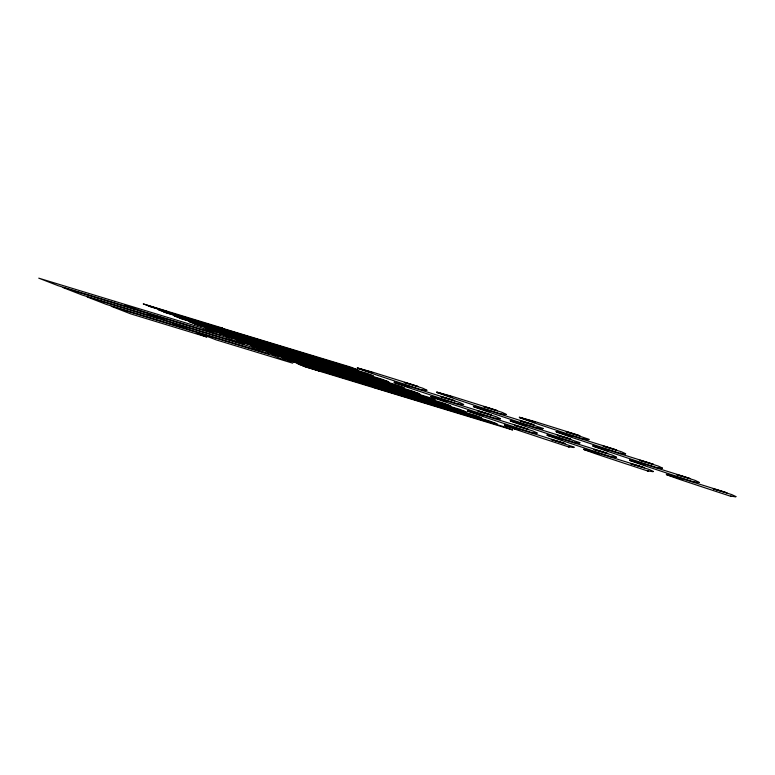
<?xml version="1.0" encoding="UTF-8"?>
<svg xmlns="http://www.w3.org/2000/svg" width="775" height="775" viewBox="0 0 775 775"><rect width="100%" height="100%" fill="white"/><g stroke="black" fill="none" stroke-linecap="round" stroke-linejoin="round"><path stroke-width="1.16" d="M426.812 390.358L426.541 390.426A64.403 1.347 17.3 0 1 426.25 390.406L425.465 390.28M463.576 404.627L463.353 404.695A64.403 1.347 17.3 0 1 463.014 404.676L458.364 403.901A25.817 0.543 17.3 0 0 458.277 403.901M500.321 418.917L500.166 418.965A64.403 1.347 17.3 0 1 499.778 418.955L495.07 418.171A25.817 0.543 17.3 0 1 495.07 418.171A25.817 0.543 17.3 0 0 495.06 418.238L495.632 418.548L478.175 412.813A73.606 1.54 17.3 0 0 476.305 412.203L472.469 410.953A86.025 1.802 17.3 0 1 470.57 410.333L445.625 402.041A31.262 0.659 17.3 0 1 441.188 400.52L432.247 397.284A69.537 1.453 17.3 0 1 431.704 397.071L431.607 397.032A45.027 0.94 17.3 0 1 431.074 396.819L446.468 401.353L430.745 396.451L445.683 400.578A34.468 0.727 17.3 0 1 447.582 401.169L486.099 413.211A43.061 0.901 17.3 0 0 487.155 413.569L491.505 415.032L477.807 410.973L496.184 416.718L500.437 418.703M506.172 414.528L505.968 414.596A64.403 1.347 17.3 0 1 505.629 414.567L500.979 413.792A25.817 0.543 17.3 0 0 500.882 413.792A25.817 0.543 17.3 0 0 500.912 413.86L501.483 414.17L484.026 408.435A73.606 1.54 17.3 0 0 482.147 407.824L478.311 406.575A86.025 1.802 17.3 0 1 476.422 405.955L451.476 397.662A31.262 0.659 17.3 0 1 447.039 396.141L438.088 392.906A69.537 1.453 17.3 0 1 437.555 392.692A45.027 0.94 17.3 0 1 436.926 392.441L452.309 396.974L436.596 392.063L451.525 396.199A34.468 0.727 17.3 0 1 453.433 396.79L491.951 408.832A43.061 0.901 17.3 0 0 493.007 409.181L497.356 410.653L483.658 406.594L502.035 412.339L506.288 414.325M537.085 433.186L536.833 433.244A64.403 1.347 17.3 0 1 536.542 433.225L531.892 432.44A25.817 0.543 17.3 0 1 531.834 432.44L531.892 432.44A25.817 0.543 17.3 0 0 531.824 432.508L532.396 432.818L514.939 427.083A73.606 1.54 17.3 0 0 513.06 426.473L509.233 425.223A86.025 1.802 17.3 0 1 507.334 424.603L482.389 416.311A31.262 0.659 17.3 0 1 477.952 414.79L469.011 411.554A69.537 1.453 17.3 0 1 468.468 411.351L468.371 411.312A45.027 0.94 17.3 0 1 467.838 411.099L483.232 415.623L467.509 410.721L482.438 414.858A34.468 0.727 17.3 0 1 484.346 415.448L522.863 427.48A43.061 0.901 17.3 0 0 523.919 427.839L528.269 429.302L514.571 425.243L532.948 430.997L537.201 432.983M573.849 447.456L573.645 447.514A64.403 1.347 17.3 0 1 573.306 447.495L568.656 446.72A25.817 0.543 17.3 0 0 568.559 446.72A25.817 0.543 17.3 0 0 568.588 446.778L569.16 447.097L551.703 441.363A73.606 1.54 17.3 0 0 549.824 440.743L545.988 439.493A86.025 1.802 17.3 0 1 544.098 438.882L519.153 430.59A31.262 0.659 17.3 0 1 514.716 429.069M579.661 443.106L579.448 443.135A64.403 1.347 17.3 0 1 579.148 443.116L574.507 442.341A25.817 0.543 17.3 0 1 574.449 442.341L575.011 442.719L557.554 436.974A73.606 1.54 17.3 0 0 555.675 436.364L551.839 435.114A86.025 1.802 17.3 0 1 549.95 434.504L524.995 426.211A31.262 0.659 17.3 0 1 520.567 424.69L511.616 421.455A69.537 1.453 17.3 0 1 511.083 421.242L510.987 421.203A45.027 0.94 17.3 0 1 510.454 420.99L525.837 425.514L510.124 420.612L525.053 424.748A34.468 0.727 17.3 0 1 526.961 425.339L565.479 437.381A43.061 0.901 17.3 0 0 566.535 437.73L570.875 439.202L557.177 435.143L580.107 442.757M588.748 439.706L588.535 439.745A64.403 1.347 17.3 0 1 588.244 439.725L583.594 438.941A25.817 0.543 17.3 0 1 583.536 438.941L584.098 439.318L566.641 433.583A73.606 1.54 17.3 0 0 564.762 432.973L560.935 431.723A86.025 1.802 17.3 0 1 559.037 431.103L534.091 422.811M616.454 457.357L616.299 457.405A64.403 1.347 17.3 0 1 615.912 457.395L611.213 456.611A25.817 0.543 17.3 0 1 611.213 456.611L611.766 456.988L594.318 451.253A73.606 1.54 17.3 0 0 592.439 450.643L588.603 449.393A86.025 1.802 17.3 0 1 586.714 448.773L561.759 440.481M625.551 453.956L625.347 454.014A64.403 1.347 17.3 0 1 625.008 453.995L620.3 453.22A25.817 0.543 17.3 0 1 620.3 453.22L620.862 453.598L603.405 447.863A73.606 1.54 17.3 0 0 601.526 447.243L597.69 445.993A86.025 1.802 17.3 0 1 595.801 445.383L570.855 437.09A31.262 0.659 17.3 0 1 566.418 435.569L557.467 432.334A69.537 1.453 17.3 0 1 556.934 432.121L556.837 432.082A45.027 0.94 17.3 0 1 556.305 431.869L571.688 436.393L555.975 431.491L570.904 435.627A34.468 0.727 17.3 0 1 572.812 436.218L611.33 448.26A43.061 0.901 17.3 0 0 612.386 448.609L616.735 450.081L603.037 446.022L621.414 451.767L625.687 453.743M653.189 471.646L652.967 471.684A64.403 1.347 17.3 0 1 652.676 471.665L648.026 470.88A25.817 0.543 17.3 0 1 647.977 470.88L648.53 471.258L631.073 465.523A73.606 1.54 17.3 0 0 629.203 464.913L625.367 463.663A86.025 1.802 17.3 0 1 623.478 463.043L598.523 454.751A31.262 0.659 17.3 0 1 594.086 453.23L585.144 449.994A69.537 1.453 17.3 0 1 584.612 449.791L584.515 449.752A45.027 0.94 17.3 0 1 583.982 449.539L599.366 454.063L583.653 449.161L598.581 453.298A34.468 0.727 17.3 0 1 600.48 453.888L639.007 465.92A43.061 0.901 17.3 0 0 640.063 466.279L644.403 467.742L630.705 463.683L649.092 469.437L653.344 471.423M662.325 468.216L662.063 468.294A64.403 1.347 17.3 0 1 661.763 468.274L657.064 467.49A25.817 0.543 17.3 0 1 657.064 467.49L657.626 467.868L640.169 462.132A73.606 1.54 17.3 0 0 638.29 461.522L634.454 460.272A86.025 1.802 17.3 0 1 632.565 459.653L607.61 451.36A31.262 0.659 17.3 0 1 603.183 449.839L594.231 446.603A69.537 1.453 17.3 0 1 593.698 446.39L593.602 446.352A45.027 0.94 17.3 0 1 593.069 446.138L608.452 450.672L592.739 445.77L607.668 449.897A34.468 0.727 17.3 0 1 609.576 450.488L648.094 462.53A43.061 0.901 17.3 0 0 649.15 462.888L653.49 464.351L639.801 460.292L658.178 466.037L662.431 468.022M699.089 482.496L698.876 482.563A64.403 1.347 17.3 0 1 698.527 482.544L693.887 481.759A25.817 0.543 17.3 0 0 693.79 481.769M735.833 496.775L735.678 496.833A64.403 1.347 17.3 0 1 735.291 496.814L730.592 496.039A25.817 0.543 17.3 0 1 730.592 496.039A25.817 0.543 17.3 0 0 730.583 496.097L731.145 496.417L713.688 490.682A73.606 1.54 17.3 0 0 711.818 490.062L707.982 488.812A86.025 1.802 17.3 0 1 706.093 488.202L681.138 479.909A31.262 0.659 17.3 0 1 676.701 478.388L667.759 475.153A69.537 1.453 17.3 0 1 667.227 474.939L667.13 474.901A45.027 0.94 17.3 0 1 666.597 474.688L681.981 479.212L666.268 474.31L681.196 478.446A34.468 0.727 17.3 0 1 683.095 479.037L721.622 491.079A43.061 0.901 17.3 0 0 722.678 491.427L727.018 492.9L713.32 488.841L731.707 494.586L735.94 496.581M426.899 390.174L422.666 388.178L404.279 382.424L417.977 386.483L413.637 385.02A43.061 0.901 17.3 0 1 412.571 384.662L374.054 372.62A34.468 0.727 17.3 0 0 372.155 372.039L357.246 367.902L372.94 372.804L357.556 368.28A45.027 0.94 17.3 0 0 358.089 368.493L358.176 368.532A69.537 1.453 17.3 0 0 358.718 368.735L367.65 371.971A31.262 0.659 17.3 0 0 372.087 373.492L397.052 381.784A86.025 1.802 17.3 0 0 398.941 382.404L402.777 383.654A73.606 1.54 17.3 0 1 404.647 384.264L422.104 389.999L421.532 389.689A25.817 0.543 17.3 0 1 421.493 389.641A25.817 0.543 17.3 0 1 421.542 389.622L425.339 390.261M463.653 404.443L459.42 402.448L441.043 396.703L454.741 400.762L450.391 399.29A43.061 0.901 17.3 0 1 449.335 398.941L410.818 386.899A34.468 0.727 17.3 0 0 408.919 386.308L394.078 382.182L409.704 387.074L394.32 382.55A45.027 0.94 17.3 0 0 394.843 382.763L394.94 382.802A69.537 1.453 17.3 0 0 395.483 383.015L404.414 386.241A31.262 0.659 17.3 0 0 408.851 387.762L433.806 396.064A86.025 1.802 17.3 0 0 435.705 396.674L439.541 397.924A73.606 1.54 17.3 0 1 441.411 398.544L458.868 404.279L458.354 403.998A25.817 0.543 17.3 0 1 458.257 403.911M616.561 457.163L612.327 455.157L593.941 449.413L607.639 453.472L603.299 451.999A43.061 0.901 17.3 0 1 602.243 451.651L563.725 439.609A34.468 0.727 17.3 0 0 561.817 439.018L546.908 434.891L562.602 439.793L547.218 435.259A45.027 0.94 17.3 0 0 547.751 435.472L547.847 435.511A69.537 1.453 17.3 0 0 548.38 435.724L557.322 438.96A31.262 0.659 17.3 0 0 561.759 440.481M699.176 482.312L694.942 480.316L676.556 474.562L690.254 478.621L685.914 477.158A43.061 0.901 17.3 0 1 684.858 476.799L646.34 464.767A34.468 0.727 17.3 0 0 644.432 464.177L629.503 460.04L645.217 464.942L629.833 460.418A45.027 0.94 17.3 0 0 630.366 460.631L630.462 460.67A69.537 1.453 17.3 0 0 630.995 460.873L639.937 464.109A31.262 0.659 17.3 0 0 644.374 465.63L669.329 473.922A86.025 1.802 17.3 0 0 671.218 474.542L675.054 475.792A73.606 1.54 17.3 0 1 676.933 476.402L694.381 482.137L693.867 481.866A25.817 0.543 17.3 0 1 693.78 481.779M542.732 428.866L542.781 428.866A64.403 1.347 17.3 0 1 542.384 428.846L537.685 428.062A25.817 0.543 17.3 0 1 537.685 428.062A25.817 0.543 17.3 0 0 537.676 428.129L538.247 428.439L520.79 422.704A73.606 1.54 17.3 0 0 518.911 422.094L515.075 420.844A86.025 1.802 17.3 0 1 513.186 420.224L488.24 411.932A31.262 0.659 17.3 0 1 483.803 410.411L474.852 407.175A69.537 1.453 17.3 0 1 474.319 406.972L474.222 406.933A45.027 0.94 17.3 0 1 473.69 406.72L489.073 411.244L473.36 406.342L488.289 410.479A34.468 0.727 17.3 0 1 490.197 411.06L528.715 423.102A43.061 0.901 17.3 0 0 529.771 423.46L534.12 424.923L520.422 420.864L543.343 428.488M514.707 429.069L505.765 425.833A69.537 1.453 17.3 0 1 505.232 425.62L505.135 425.582A45.027 0.94 17.3 0 1 504.603 425.368L519.986 429.892L504.273 424.991L519.202 429.127A34.468 0.727 17.3 0 1 521.11 429.718L559.627 441.76A43.061 0.901 17.3 0 0 560.683 442.108L565.033 443.581L551.335 439.522L574.256 447.136M589.194 439.367L566.273 431.743L579.971 435.802L575.622 434.339A43.061 0.901 17.3 0 1 574.566 433.981L536.048 421.939A34.468 0.727 17.3 0 0 534.14 421.358L519.26 417.221L534.934 422.123L519.541 417.599A45.027 0.94 17.3 0 0 520.073 417.812L520.17 417.851A69.537 1.453 17.3 0 0 520.713 418.054L529.645 421.29A31.262 0.659 17.3 0 0 534.082 422.811M583.527 439.008A25.817 0.543 17.3 0 1 583.488 438.96M574.44 442.399A25.817 0.543 17.3 0 1 574.401 442.351M222.541 328.077L219.771 327.486L350.591 367.059L357.847 369.878L150.505 306.755L148.025 305.796L166.586 311.443L143.249 303.936L222.541 328.077M238.022 334.093L235.251 333.492L366.071 373.075L373.327 375.894L165.976 312.761L163.506 311.802L182.067 317.45L158.72 309.942L238.022 334.093M253.502 340.099L250.732 339.508L381.552 379.082L388.808 381.901L181.457 318.777L178.986 317.808L197.547 323.466L174.201 315.958L253.502 340.099M268.983 346.105L266.213 345.514L397.032 385.097L404.288 387.907L196.937 324.783L194.467 323.824L213.018 329.472L189.681 321.964L268.983 346.105M284.464 352.121L281.693 351.521L412.513 391.104L419.769 393.923L212.418 330.789L209.947 329.83L228.499 335.478L205.162 327.97L284.464 352.121M299.935 358.127L297.174 357.537L427.994 397.11L435.25 399.929L227.898 336.805L225.418 335.837L243.98 341.494L220.642 333.986L299.935 358.127M315.415 364.134L312.654 363.543L443.465 403.126L450.721 405.935L243.379 342.812L240.899 341.853L259.46 347.5L236.123 339.993L315.415 364.134M330.896 370.15L328.125 369.549L458.945 409.132L466.201 411.951L258.86 348.818L256.38 347.859L274.941 353.507L251.604 346.008L330.896 370.15M346.377 376.156L343.606 375.565L474.426 415.138L481.682 417.957L274.331 354.834L271.86 353.875L290.422 359.522L267.075 352.015L346.377 376.156M361.857 382.162L359.087 381.571L489.907 421.154L497.163 423.973L289.811 360.84L287.341 359.881L305.902 365.529L282.555 358.021L361.857 382.162M377.338 388.178L374.567 387.577L505.387 427.161L512.643 429.98L305.292 366.846L302.822 365.887L321.373 371.545L298.036 364.037L377.338 388.178M115.068 301.397L38.75 278.157L58.096 285.675L134.24 308.857L124.562 305.098L143.578 311.695L220.09 334.994L200.744 327.476L115.068 301.397M139.258 310.785L62.94 287.554L82.286 295.062L158.42 318.244L148.742 314.485L158.09 317.333L167.768 321.092L244.28 344.381L224.924 336.873L139.258 310.785M163.447 320.182L87.12 296.941L106.475 304.449L182.609 327.631L172.932 323.882L191.958 330.479L268.46 353.768L249.114 346.26L163.447 320.182M187.627 329.569L111.309 306.328L130.655 313.846L206.789 337.028L197.121 333.269L206.47 336.118L216.138 339.867L292.65 363.165L273.304 355.647L187.627 329.569M657.113 467.587L657.055 467.558A25.817 0.543 17.3 0 1 657.016 467.509M648.016 470.987L647.968 470.948A25.817 0.543 17.3 0 1 647.929 470.9M620.252 453.23A25.817 0.543 17.3 0 0 620.291 453.278M611.165 456.63A25.817 0.543 17.3 0 0 611.204 456.678"/></g></svg>
